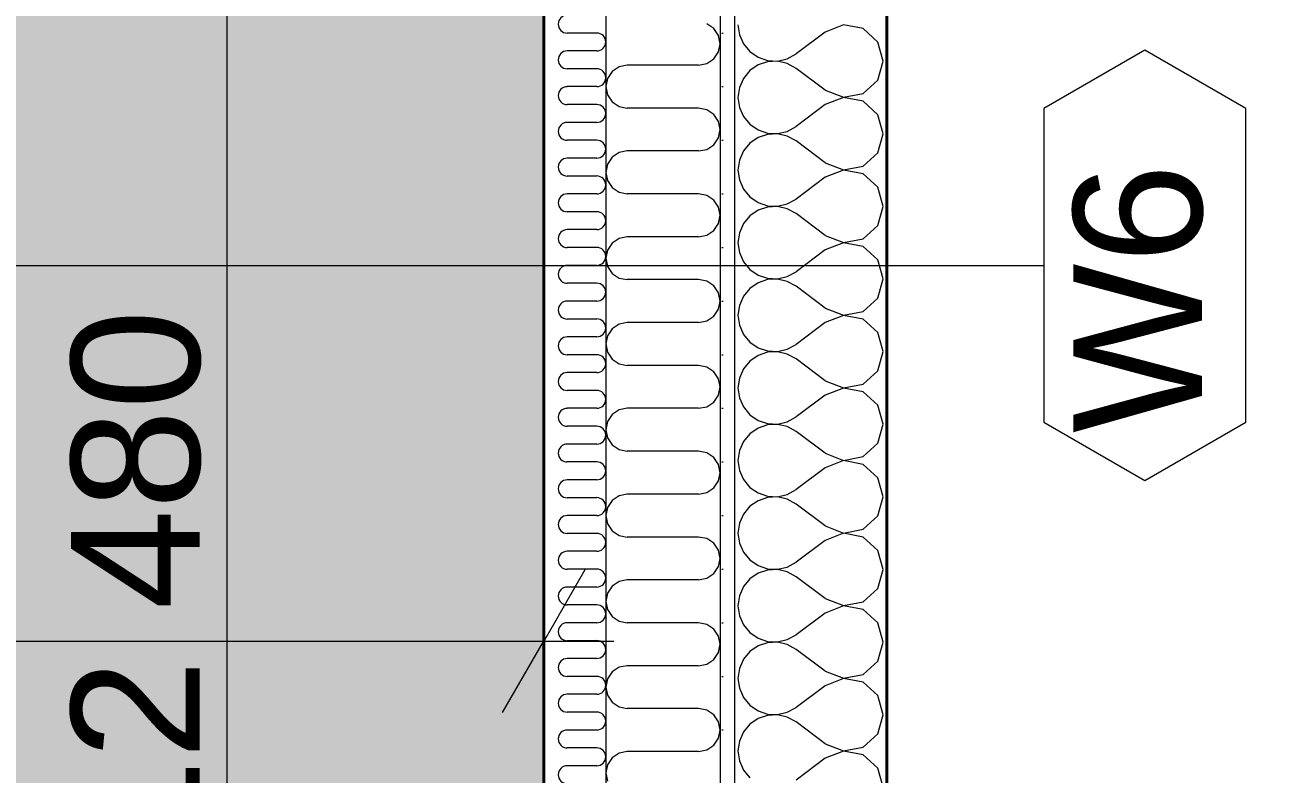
# Model space of a CAD drawing. Header units: millimetres. Extents: x -3100 to 17162, y -19566 to 10100.
# Drawn here: x 13555 to 14860, y 966 to 1752 of the extents above; entities that cross this region are included whole.
import ezdxf

# ---------------------------------------------------------------- set-up
doc = ezdxf.new("R2010")
doc.units = ezdxf.units.MM
doc.header["$MEASUREMENT"] = 0
doc.linetypes.add('Wipeout_Contour', pattern=[1000, 0, -1000])
for name, color, linetype in [('Externí - moduly', 7, 'Continuous'), ('Konstrukce - svislé nosné', 7, 'Continuous'), ('Konstrukce – Dělicí čáry vrstev', 7, 'Continuous'), ('Kóty - SP', 7, 'Continuous'), ('Výplně – Řezové', 7, 'Continuous'), ('Zóny', 7, 'Continuous'), ('Zóny - razítko SP', 7, 'Continuous')]:
    doc.layers.add(name, color=color, linetype=linetype)
doc.styles.add('GENEROVANÝ_STYL_1', font='Arial.ttf')
doc.dimstyles.new('GENEROVANÝ_STYL__1', dxfattribs={"dimtxt": 134.999996, "dimasz": 114, "dimexe": 0.18, "dimexo": 0.0625, "dimgap": 0, "dimtad": 1, "dimtih": 1, "dimtoh": 1, "dimdec": 0, "dimzin": 0, "dimdsep": 46, "dimtxsty": 'GENEROVANÝ_STYL_1', "dimblk": 'ARROWHEAD_2', "dimblk1": 'ARROWHEAD_2', "dimblk2": 'ARROWHEAD_2', "dimcen": 0.09, "dimse1": 1, "dimse2": 1, "dimclrd": 256, "dimclre": 256, "dimclrt": 256, "dimazin": 0, "dimtfac": 1, "dimtdec": 4, "dimtmove": 0, "dimatfit": 3, "dimfxl": 1, "dimtolj": 1, "dimtzin": 0, "dimarcsym": 0})
doc.dimstyles.new('GENEROVANÝ_STYL__2', dxfattribs={"dimtxt": 134.999996, "dimasz": 114, "dimexe": 0.18, "dimexo": 0.0625, "dimgap": 0, "dimtad": 1, "dimdec": 0, "dimzin": 0, "dimdsep": 46, "dimtxsty": 'GENEROVANÝ_STYL_1', "dimblk": 'ARROWHEAD_2', "dimblk1": 'ARROWHEAD_2', "dimblk2": 'ARROWHEAD_2', "dimcen": 0.09, "dimse1": 1, "dimse2": 1, "dimclrd": 256, "dimclre": 256, "dimclrt": 256, "dimazin": 0, "dimtfac": 1, "dimtdec": 4, "dimtmove": 0, "dimatfit": 3, "dimfxl": 1, "dimtolj": 1, "dimtzin": 0, "dimarcsym": 0})
doc.dimstyles.new('GENEROVANÝ_STYL__4', dxfattribs={"dimtxt": 134.999996, "dimasz": 114, "dimexe": 0.18, "dimexo": 0.0625, "dimgap": 0, "dimtad": 1, "dimtih": 1, "dimtoh": 1, "dimdec": 0, "dimzin": 0, "dimdsep": 46, "dimtxsty": 'GENEROVANÝ_STYL_1', "dimblk": 'ARROWHEAD_2', "dimblk1": 'ARROWHEAD_2', "dimblk2": 'ARROWHEAD_2', "dimcen": 0.09, "dimse1": 1, "dimse2": 1, "dimclrd": 256, "dimclre": 256, "dimclrt": 256, "dimazin": 0, "dimtfac": 1, "dimtdec": 4, "dimtmove": 2, "dimatfit": 3, "dimfxl": 1, "dimtolj": 1, "dimtzin": 0, "dimarcsym": 0})
pattern_1 = [(0, (0, 0), (0, 56.25), [0, -56.25])]

# ---------------------------------------------------------------- blocks, each defined once
blk = doc.blocks.new('Obývací pokoj + KK_1.04_5', base_point=(11400, 3454))
at = {"layer": 'Zóny', "linetype": 'Continuous', "lineweight": 0, "true_color": 0xffffff}
blk.add_hatch(color=7, dxfattribs=at).paths.add_polyline_path([(9000, 4200), (9000, 2900), (8385, 2900), (8385, 0), (9000, 0), (9000, -5080), (14100, -5080), (14100, 4200)])
blk = doc.blocks.new('*X83')
at = {"layer": 'Výplně – Řezové', "color": 53, "linetype": 'Continuous', "lineweight": 13, "true_color": 0xeccf4f}
for p, q in [((14155.6, 1743.7), (14124.4, 1743.7)), ((14155.6, 1725), (14124.4, 1725)), ((14155.6, 1706.2), (14124.4, 1706.2)), ((14155.6, 1687.5), (14124.4, 1687.5)), ((14155.6, 1668.7), (14124.4, 1668.7)), ((14155.6, 1650), (14124.4, 1650)), ((14155.6, 1631.2), (14124.4, 1631.2)), ((14155.6, 1612.5), (14124.4, 1612.5)), ((14155.6, 1593.7), (14124.4, 1593.7)), ((14155.6, 1575), (14124.4, 1575)), ((14155.6, 1556.2), (14124.4, 1556.2)), ((14155.6, 1537.5), (14124.4, 1537.5)), ((14155.6, 1518.7), (14124.4, 1518.7)), ((14155.6, 1500), (14124.4, 1500)), ((14155.6, 1481.2), (14124.4, 1481.2)), ((14155.6, 1462.5), (14124.4, 1462.5)), ((14155.6, 1443.7), (14124.4, 1443.7)), ((14155.6, 1425), (14124.4, 1425)), ((14155.6, 1406.2), (14124.4, 1406.2)), ((14155.6, 1387.5), (14124.4, 1387.5)), ((14155.6, 1368.7), (14124.4, 1368.7)), ((14155.6, 1350), (14124.4, 1350)), ((14155.6, 1331.2), (14124.4, 1331.2)), ((14155.6, 1312.5), (14124.4, 1312.5)), ((14155.6, 1293.7), (14124.4, 1293.7)), ((14155.6, 1275), (14124.4, 1275)), ((14155.6, 1256.2), (14124.4, 1256.2)), ((14155.6, 1237.5), (14124.4, 1237.5)), ((14155.6, 1218.7), (14124.4, 1218.7)), ((14155.6, 1200), (14124.4, 1200)), ((14155.6, 1181.2), (14124.4, 1181.2)), ((14155.6, 1162.5), (14124.4, 1162.5)), ((14155.6, 1143.7), (14124.4, 1143.7)), ((14155.6, 1125), (14124.4, 1125)), ((14155.6, 1106.2), (14124.4, 1106.2)), ((14155.6, 1087.5), (14124.4, 1087.5)), ((14155.6, 1068.7), (14124.4, 1068.7)), ((14155.6, 1050), (14124.4, 1050)), ((14155.6, 1031.2), (14124.4, 1031.2)), ((14155.6, 1012.5), (14124.4, 1012.5)), ((14155.6, 993.7), (14124.4, 993.7)), ((14155.6, 975), (14124.4, 975))]:
    blk.add_line(p, q, dxfattribs=at)
for centre, start, end in [((14124.4, 1753.1), 90, 270), ((14155.6, 1734.4), 270, 90), ((14124.4, 1715.6), 90, 270), ((14155.6, 1696.9), 270, 90), ((14124.4, 1678.1), 90, 270), ((14155.6, 1659.4), 270, 90), ((14124.4, 1640.6), 90, 270), ((14155.6, 1621.9), 270, 90), ((14124.4, 1603.1), 90, 270), ((14155.6, 1584.4), 270, 90), ((14124.4, 1565.6), 90, 270), ((14155.6, 1546.9), 270, 90), ((14124.4, 1528.1), 90, 270), ((14155.6, 1509.4), 270, 90), ((14124.4, 1490.6), 90, 270), ((14155.6, 1471.9), 270, 90), ((14124.4, 1453.1), 90, 270), ((14155.6, 1434.4), 270, 90), ((14124.4, 1415.6), 90, 270), ((14155.6, 1396.9), 270, 90), ((14124.4, 1378.1), 90, 270), ((14155.6, 1359.4), 270, 90), ((14124.4, 1340.6), 90, 270), ((14155.6, 1321.9), 270, 90), ((14124.4, 1303.1), 90, 270), ((14155.6, 1284.4), 270, 90), ((14124.4, 1265.6), 90, 270), ((14155.6, 1246.9), 270, 90), ((14124.4, 1228.1), 90, 270), ((14155.6, 1209.4), 270, 90), ((14124.4, 1190.6), 90, 270), ((14155.6, 1171.9), 270, 90), ((14124.4, 1153.1), 90, 270), ((14155.6, 1134.4), 270, 90), ((14124.4, 1115.6), 90, 270), ((14155.6, 1096.9), 270, 90), ((14124.4, 1078.1), 90, 270), ((14155.6, 1059.4), 270, 90), ((14124.4, 1040.6), 90, 270), ((14155.6, 1021.9), 270, 90), ((14124.4, 1003.1), 90, 270), ((14155.6, 984.4), 270, 90), ((14124.4, 965.6), 90, 270)]:
    blk.add_arc(centre, 9.38, start, end, dxfattribs=at)
blk = doc.blocks.new('*X87')
at = {"layer": 'Výplně – Řezové', "color": 53, "linetype": 'Continuous', "lineweight": 13, "true_color": 0xeccf4f}
for p, q in [((14278.4, 1748.4), (14271.1, 1753.3)), ((14283.3, 1741.1), (14278.4, 1748.4)), ((14285, 1732.5), (14283.3, 1741.1)), ((14278.4, 1716.6), (14283.3, 1723.9)), ((14283.3, 1723.9), (14285, 1732.5)), ((14262.5, 1710), (14271.1, 1711.7)), ((14271.1, 1711.7), (14278.4, 1716.6)), ((14171.6, 1703.4), (14166.7, 1696.1)), ((14178.9, 1708.3), (14171.6, 1703.4)), ((14187.5, 1710), (14178.9, 1708.3)), ((14262.5, 1710), (14187.5, 1710)), ((14166.7, 1696.1), (14165, 1687.5)), ((14165, 1687.5), (14166.7, 1678.9)), ((14166.7, 1678.9), (14171.6, 1671.6)), ((14171.6, 1671.6), (14178.9, 1666.7)), ((14178.9, 1666.7), (14187.5, 1665)), ((14262.5, 1665), (14187.5, 1665)), ((14271.1, 1663.3), (14262.5, 1665)), ((14278.4, 1658.4), (14271.1, 1663.3)), ((14283.3, 1651.1), (14278.4, 1658.4)), ((14285, 1642.5), (14283.3, 1651.1)), ((14278.4, 1626.6), (14283.3, 1633.9)), ((14283.3, 1633.9), (14285, 1642.5)), ((14187.5, 1620), (14178.9, 1618.3)), ((14262.5, 1620), (14187.5, 1620)), ((14262.5, 1620), (14271.1, 1621.7)), ((14271.1, 1621.7), (14278.4, 1626.6)), ((14166.7, 1606.1), (14165, 1597.5)), ((14171.6, 1613.4), (14166.7, 1606.1)), ((14178.9, 1618.3), (14171.6, 1613.4)), ((14165, 1597.5), (14166.7, 1588.9)), ((14166.7, 1588.9), (14171.6, 1581.6)), ((14171.6, 1581.6), (14178.9, 1576.7)), ((14178.9, 1576.7), (14187.5, 1575)), ((14262.5, 1575), (14187.5, 1575)), ((14271.1, 1573.3), (14262.5, 1575)), ((14278.4, 1568.4), (14271.1, 1573.3)), ((14283.3, 1561.1), (14278.4, 1568.4)), ((14285, 1552.5), (14283.3, 1561.1)), ((14278.4, 1536.6), (14283.3, 1543.9)), ((14283.3, 1543.9), (14285, 1552.5)), ((14178.9, 1528.3), (14171.6, 1523.4)), ((14187.5, 1530), (14178.9, 1528.3)), ((14262.5, 1530), (14187.5, 1530)), ((14262.5, 1530), (14271.1, 1531.7)), ((14271.1, 1531.7), (14278.4, 1536.6)), ((14166.7, 1516.1), (14165, 1507.5)), ((14171.6, 1523.4), (14166.7, 1516.1)), ((14165, 1507.5), (14166.7, 1498.9)), ((14166.7, 1498.9), (14171.6, 1491.6)), ((14171.6, 1491.6), (14178.9, 1486.7)), ((14178.9, 1486.7), (14187.5, 1485)), ((14262.5, 1485), (14187.5, 1485)), ((14271.1, 1483.3), (14262.5, 1485)), ((14278.4, 1478.4), (14271.1, 1483.3)), ((14283.3, 1471.1), (14278.4, 1478.4)), ((14285, 1462.5), (14283.3, 1471.1)), ((14283.3, 1453.9), (14285, 1462.5)), ((14278.4, 1446.6), (14283.3, 1453.9)), ((14178.9, 1438.3), (14171.6, 1433.4)), ((14187.5, 1440), (14178.9, 1438.3)), ((14262.5, 1440), (14187.5, 1440)), ((14262.5, 1440), (14271.1, 1441.7)), ((14271.1, 1441.7), (14278.4, 1446.6)), ((14166.7, 1426.1), (14165, 1417.5)), ((14171.6, 1433.4), (14166.7, 1426.1)), ((14165, 1417.5), (14166.7, 1408.9)), ((14166.7, 1408.9), (14171.6, 1401.6)), ((14171.6, 1401.6), (14178.9, 1396.7)), ((14178.9, 1396.7), (14187.5, 1395)), ((14262.5, 1395), (14187.5, 1395)), ((14271.1, 1393.3), (14262.5, 1395)), ((14278.4, 1388.4), (14271.1, 1393.3)), ((14283.3, 1381.1), (14278.4, 1388.4)), ((14285, 1372.5), (14283.3, 1381.1)), ((14283.3, 1363.9), (14285, 1372.5)), ((14278.4, 1356.6), (14283.3, 1363.9)), ((14178.9, 1348.3), (14171.6, 1343.4)), ((14187.5, 1350), (14178.9, 1348.3)), ((14262.5, 1350), (14187.5, 1350)), ((14262.5, 1350), (14271.1, 1351.7)), ((14271.1, 1351.7), (14278.4, 1356.6)), ((14166.7, 1336.1), (14165, 1327.5)), ((14171.6, 1343.4), (14166.7, 1336.1)), ((14165, 1327.5), (14166.7, 1318.9)), ((14166.7, 1318.9), (14171.6, 1311.6)), ((14171.6, 1311.6), (14178.9, 1306.7)), ((14178.9, 1306.7), (14187.5, 1305)), ((14262.5, 1305), (14187.5, 1305)), ((14271.1, 1303.3), (14262.5, 1305)), ((14278.4, 1298.4), (14271.1, 1303.3)), ((14283.3, 1291.1), (14278.4, 1298.4)), ((14285, 1282.5), (14283.3, 1291.1)), ((14283.3, 1273.9), (14285, 1282.5)), ((14271.1, 1261.7), (14278.4, 1266.6)), ((14278.4, 1266.6), (14283.3, 1273.9)), ((14171.6, 1253.4), (14166.7, 1246.1)), ((14178.9, 1258.3), (14171.6, 1253.4)), ((14187.5, 1260), (14178.9, 1258.3)), ((14262.5, 1260), (14187.5, 1260)), ((14262.5, 1260), (14271.1, 1261.7)), ((14166.7, 1246.1), (14165, 1237.5)), ((14165, 1237.5), (14166.7, 1228.9)), ((14166.7, 1228.9), (14171.6, 1221.6)), ((14171.6, 1221.6), (14178.9, 1216.7)), ((14178.9, 1216.7), (14187.5, 1215)), ((14262.5, 1215), (14187.5, 1215)), ((14271.1, 1213.3), (14262.5, 1215)), ((14278.4, 1208.4), (14271.1, 1213.3)), ((14283.3, 1201.1), (14278.4, 1208.4)), ((14285, 1192.5), (14283.3, 1201.1)), ((14283.3, 1183.9), (14285, 1192.5)), ((14271.1, 1171.7), (14278.4, 1176.6)), ((14278.4, 1176.6), (14283.3, 1183.9)), ((14171.6, 1163.4), (14166.7, 1156.1)), ((14178.9, 1168.3), (14171.6, 1163.4)), ((14187.5, 1170), (14178.9, 1168.3)), ((14262.5, 1170), (14187.5, 1170)), ((14262.5, 1170), (14271.1, 1171.7)), ((14166.7, 1156.1), (14165, 1147.5)), ((14165, 1147.5), (14166.7, 1138.9)), ((14166.7, 1138.9), (14171.6, 1131.6)), ((14171.6, 1131.6), (14178.9, 1126.7)), ((14178.9, 1126.7), (14187.5, 1125)), ((14262.5, 1125), (14187.5, 1125)), ((14271.1, 1123.3), (14262.5, 1125)), ((14278.4, 1118.4), (14271.1, 1123.3)), ((14283.3, 1111.1), (14278.4, 1118.4)), ((14285, 1102.5), (14283.3, 1111.1)), ((14283.3, 1093.9), (14285, 1102.5)), ((14271.1, 1081.7), (14278.4, 1086.6)), ((14278.4, 1086.6), (14283.3, 1093.9)), ((14171.6, 1073.4), (14166.7, 1066.1)), ((14178.9, 1078.3), (14171.6, 1073.4)), ((14187.5, 1080), (14178.9, 1078.3)), ((14262.5, 1080), (14187.5, 1080)), ((14262.5, 1080), (14271.1, 1081.7)), ((14166.7, 1066.1), (14165, 1057.5)), ((14165, 1057.5), (14166.7, 1048.9)), ((14166.7, 1048.9), (14171.6, 1041.6)), ((14171.6, 1041.6), (14178.9, 1036.7)), ((14178.9, 1036.7), (14187.5, 1035)), ((14262.5, 1035), (14187.5, 1035)), ((14271.1, 1033.3), (14262.5, 1035)), ((14278.4, 1028.4), (14271.1, 1033.3)), ((14283.3, 1021.1), (14278.4, 1028.4)), ((14285, 1012.5), (14283.3, 1021.1)), ((14283.3, 1003.9), (14285, 1012.5)), ((14271.1, 991.7), (14278.4, 996.6)), ((14278.4, 996.6), (14283.3, 1003.9)), ((14171.6, 983.4), (14166.7, 976.1)), ((14178.9, 988.3), (14171.6, 983.4)), ((14187.5, 990), (14178.9, 988.3)), ((14262.5, 990), (14187.5, 990)), ((14262.5, 990), (14271.1, 991.7)), ((14166.7, 976.1), (14165, 967.5)), ((14165, 967.5), (14166.7, 958.9))]:
    blk.add_line(p, q, dxfattribs=at)
blk = doc.blocks.new('*X90')
at = {"layer": 'Výplně – Řezové', "color": 53, "linetype": 'Continuous', "lineweight": 13, "true_color": 0xeccf4f}
for p, q in [((14303.8, 1752.4), (14305.3, 1742)), ((14414.7, 1752.2), (14395.2, 1744.8)), ((14435.1, 1748.4), (14414.7, 1752.2)), ((14305.3, 1742), (14309.5, 1732.4)), ((14395.2, 1744.8), (14364.8, 1721.9)), ((14450.5, 1734.3), (14435.1, 1748.4)), ((14309.5, 1732.4), (14316.2, 1724.3)), ((14316.2, 1724.3), (14324.9, 1718.3)), ((14456.2, 1714.3), (14450.5, 1734.3)), ((14324.9, 1710.3), (14316.2, 1704.3)), ((14324.9, 1718.3), (14334.8, 1714.9)), ((14334.8, 1713.6), (14324.9, 1710.3)), ((14334.8, 1714.9), (14345.3, 1714.4)), ((14345.3, 1714.1), (14334.8, 1713.6)), ((14345.3, 1714.4), (14355.6, 1716.8)), ((14355.6, 1711.8), (14345.3, 1714.1)), ((14355.6, 1716.8), (14364.8, 1721.9)), ((14364.8, 1706.7), (14355.6, 1711.8)), ((14450.5, 1694.3), (14456.2, 1714.3)), ((14316.2, 1704.3), (14309.5, 1696.2)), ((14395.2, 1683.8), (14364.8, 1706.7)), ((14305.3, 1686.6), (14303.8, 1676.2)), ((14309.5, 1696.2), (14305.3, 1686.6)), ((14435.1, 1680.2), (14450.5, 1694.3)), ((14303.8, 1676.2), (14305.3, 1665.8)), ((14395.2, 1683.8), (14414.7, 1676.3)), ((14414.7, 1676), (14395.2, 1668.6)), ((14414.7, 1676.3), (14435.1, 1680.2)), ((14435.1, 1672.2), (14414.7, 1676)), ((14450.5, 1658.1), (14435.1, 1672.2)), ((14305.3, 1665.8), (14309.5, 1656.2)), ((14395.2, 1668.6), (14364.8, 1645.7)), ((14456.2, 1638.1), (14450.5, 1658.1)), ((14309.5, 1656.2), (14316.2, 1648.1)), ((14316.2, 1648.1), (14324.9, 1642.1)), ((14355.6, 1640.6), (14364.8, 1645.7)), ((14324.9, 1634.1), (14316.2, 1628.1)), ((14324.9, 1642.1), (14334.8, 1638.8)), ((14334.8, 1637.4), (14324.9, 1634.1)), ((14334.8, 1638.8), (14345.3, 1638.2)), ((14345.3, 1637.9), (14334.8, 1637.4)), ((14345.3, 1638.2), (14355.6, 1640.6)), ((14355.6, 1635.6), (14345.3, 1637.9)), ((14364.8, 1630.5), (14355.6, 1635.6)), ((14450.5, 1618.1), (14456.2, 1638.1)), ((14309.5, 1620), (14305.3, 1610.4)), ((14316.2, 1628.1), (14309.5, 1620)), ((14395.2, 1607.6), (14364.8, 1630.5)), ((14305.3, 1610.4), (14303.8, 1600)), ((14395.2, 1607.6), (14414.7, 1600.2)), ((14435.1, 1604), (14450.5, 1618.1)), ((14303.8, 1600), (14305.3, 1589.6)), ((14414.7, 1599.8), (14395.2, 1592.4)), ((14414.7, 1600.2), (14435.1, 1604)), ((14435.1, 1596), (14414.7, 1599.8)), ((14450.5, 1581.9), (14435.1, 1596)), ((14305.3, 1589.6), (14309.5, 1580)), ((14309.5, 1580), (14316.2, 1571.9)), ((14395.2, 1592.4), (14364.8, 1569.5)), ((14456.2, 1561.9), (14450.5, 1581.9)), ((14316.2, 1571.9), (14324.9, 1565.9)), ((14355.6, 1564.4), (14364.8, 1569.5)), ((14324.9, 1557.9), (14316.2, 1551.9)), ((14324.9, 1565.9), (14334.8, 1562.6)), ((14334.8, 1561.2), (14324.9, 1557.9)), ((14334.8, 1562.6), (14345.3, 1562.1)), ((14345.3, 1561.8), (14334.8, 1561.2)), ((14345.3, 1562.1), (14355.6, 1564.4)), ((14355.6, 1559.4), (14345.3, 1561.8)), ((14364.8, 1554.3), (14355.6, 1559.4)), ((14395.2, 1531.4), (14364.8, 1554.3)), ((14450.5, 1541.9), (14456.2, 1561.9)), ((14309.5, 1543.8), (14305.3, 1534.2)), ((14316.2, 1551.9), (14309.5, 1543.8)), ((14435.1, 1527.8), (14450.5, 1541.9)), ((14305.3, 1534.2), (14303.8, 1523.8)), ((14395.2, 1531.4), (14414.7, 1524)), ((14414.7, 1524), (14435.1, 1527.8)), ((14303.8, 1523.8), (14305.3, 1513.4)), ((14395.2, 1516.2), (14364.8, 1493.3)), ((14414.7, 1523.7), (14395.2, 1516.2)), ((14435.1, 1519.8), (14414.7, 1523.7)), ((14450.5, 1505.7), (14435.1, 1519.8)), ((14305.3, 1513.4), (14309.5, 1503.8)), ((14309.5, 1503.8), (14316.2, 1495.7)), ((14456.2, 1485.7), (14450.5, 1505.7)), ((14316.2, 1495.7), (14324.9, 1489.7)), ((14324.9, 1489.7), (14334.8, 1486.4)), ((14345.3, 1485.9), (14355.6, 1488.2)), ((14355.6, 1488.2), (14364.8, 1493.3)), ((14316.2, 1475.7), (14309.5, 1467.6)), ((14324.9, 1481.7), (14316.2, 1475.7)), ((14334.8, 1485.1), (14324.9, 1481.7)), ((14334.8, 1486.4), (14345.3, 1485.9)), ((14345.3, 1485.6), (14334.8, 1485.1)), ((14355.6, 1483.2), (14345.3, 1485.6)), ((14364.8, 1478.1), (14355.6, 1483.2)), ((14395.2, 1455.2), (14364.8, 1478.1)), ((14450.5, 1465.7), (14456.2, 1485.7)), ((14309.5, 1467.6), (14305.3, 1458)), ((14435.1, 1451.6), (14450.5, 1465.7)), ((14305.3, 1458), (14303.8, 1447.6)), ((14395.2, 1455.2), (14414.7, 1447.8)), ((14414.7, 1447.8), (14435.1, 1451.6)), ((14303.8, 1447.6), (14305.3, 1437.2)), ((14305.3, 1437.2), (14309.5, 1427.6)), ((14395.2, 1440), (14364.8, 1417.1)), ((14414.7, 1447.5), (14395.2, 1440)), ((14435.1, 1443.6), (14414.7, 1447.5)), ((14450.5, 1429.6), (14435.1, 1443.6)), ((14309.5, 1427.6), (14316.2, 1419.5)), ((14456.2, 1409.5), (14450.5, 1429.6)), ((14316.2, 1419.5), (14324.9, 1413.5)), ((14324.9, 1413.5), (14334.8, 1410.2)), ((14334.8, 1410.2), (14345.3, 1409.7)), ((14345.3, 1409.7), (14355.6, 1412.1)), ((14355.6, 1412.1), (14364.8, 1417.1)), ((14316.2, 1399.5), (14309.5, 1391.5)), ((14324.9, 1405.5), (14316.2, 1399.5)), ((14334.8, 1408.9), (14324.9, 1405.5)), ((14345.3, 1409.4), (14334.8, 1408.9)), ((14355.6, 1407), (14345.3, 1409.4)), ((14364.8, 1401.9), (14355.6, 1407)), ((14395.2, 1379), (14364.8, 1401.9)), ((14450.5, 1389.5), (14456.2, 1409.5)), ((14309.5, 1391.5), (14305.3, 1381.8)), ((14435.1, 1375.5), (14450.5, 1389.5)), ((14305.3, 1381.8), (14303.8, 1371.4)), ((14303.8, 1371.4), (14305.3, 1361)), ((14395.2, 1379), (14414.7, 1371.6)), ((14414.7, 1371.3), (14395.2, 1363.8)), ((14414.7, 1371.6), (14435.1, 1375.5)), ((14435.1, 1367.4), (14414.7, 1371.3)), ((14305.3, 1361), (14309.5, 1351.4)), ((14395.2, 1363.8), (14364.8, 1341)), ((14450.5, 1353.4), (14435.1, 1367.4)), ((14309.5, 1351.4), (14316.2, 1343.3)), ((14456.2, 1333.3), (14450.5, 1353.4)), ((14316.2, 1343.3), (14324.9, 1337.4)), ((14324.9, 1337.4), (14334.8, 1334)), ((14334.8, 1332.7), (14324.9, 1329.3)), ((14334.8, 1334), (14345.3, 1333.5)), ((14345.3, 1333.2), (14334.8, 1332.7)), ((14345.3, 1333.5), (14355.6, 1335.9)), ((14355.6, 1330.8), (14345.3, 1333.2)), ((14355.6, 1335.9), (14364.8, 1341)), ((14450.5, 1313.3), (14456.2, 1333.3)), ((14316.2, 1323.4), (14309.5, 1315.3)), ((14324.9, 1329.3), (14316.2, 1323.4)), ((14364.8, 1325.7), (14355.6, 1330.8)), ((14395.2, 1302.9), (14364.8, 1325.7)), ((14305.3, 1305.6), (14303.8, 1295.2)), ((14309.5, 1315.3), (14305.3, 1305.6)), ((14435.1, 1299.3), (14450.5, 1313.3)), ((14303.8, 1295.2), (14305.3, 1284.8)), ((14395.2, 1302.9), (14414.7, 1295.4)), ((14414.7, 1295.1), (14395.2, 1287.6)), ((14414.7, 1295.4), (14435.1, 1299.3)), ((14435.1, 1291.2), (14414.7, 1295.1)), ((14305.3, 1284.8), (14309.5, 1275.2)), ((14395.2, 1287.6), (14364.8, 1264.8)), ((14450.5, 1277.2), (14435.1, 1291.2)), ((14309.5, 1275.2), (14316.2, 1267.1)), ((14316.2, 1267.1), (14324.9, 1261.2)), ((14456.2, 1257.1), (14450.5, 1277.2)), ((14324.9, 1261.2), (14334.8, 1257.8)), ((14334.8, 1256.5), (14324.9, 1253.1)), ((14334.8, 1257.8), (14345.3, 1257.3)), ((14345.3, 1257), (14334.8, 1256.5)), ((14345.3, 1257.3), (14355.6, 1259.7)), ((14355.6, 1254.6), (14345.3, 1257)), ((14355.6, 1259.7), (14364.8, 1264.8)), ((14364.8, 1249.5), (14355.6, 1254.6)), ((14450.5, 1237.1), (14456.2, 1257.1)), ((14316.2, 1247.2), (14309.5, 1239.1)), ((14324.9, 1253.1), (14316.2, 1247.2)), ((14395.2, 1226.7), (14364.8, 1249.5)), ((14305.3, 1229.5), (14303.8, 1219)), ((14309.5, 1239.1), (14305.3, 1229.5)), ((14435.1, 1223.1), (14450.5, 1237.1)), ((14303.8, 1219), (14305.3, 1208.6)), ((14395.2, 1226.7), (14414.7, 1219.2)), ((14414.7, 1218.9), (14395.2, 1211.4)), ((14414.7, 1219.2), (14435.1, 1223.1)), ((14435.1, 1215), (14414.7, 1218.9)), ((14450.5, 1201), (14435.1, 1215)), ((14305.3, 1208.6), (14309.5, 1199)), ((14395.2, 1211.4), (14364.8, 1188.6)), ((14456.2, 1181), (14450.5, 1201)), ((14309.5, 1199), (14316.2, 1190.9)), ((14316.2, 1190.9), (14324.9, 1185)), ((14355.6, 1183.5), (14364.8, 1188.6)), ((14324.9, 1176.9), (14316.2, 1171)), ((14324.9, 1185), (14334.8, 1181.6)), ((14334.8, 1180.3), (14324.9, 1176.9)), ((14334.8, 1181.6), (14345.3, 1181.1)), ((14345.3, 1180.8), (14334.8, 1180.3)), ((14345.3, 1181.1), (14355.6, 1183.5)), ((14355.6, 1178.4), (14345.3, 1180.8)), ((14364.8, 1173.3), (14355.6, 1178.4)), ((14450.5, 1160.9), (14456.2, 1181)), ((14309.5, 1162.9), (14305.3, 1153.3)), ((14316.2, 1171), (14309.5, 1162.9)), ((14395.2, 1150.5), (14364.8, 1173.3)), ((14305.3, 1153.3), (14303.8, 1142.9)), ((14395.2, 1150.5), (14414.7, 1143)), ((14435.1, 1146.9), (14450.5, 1160.9)), ((14303.8, 1142.9), (14305.3, 1132.4)), ((14414.7, 1142.7), (14395.2, 1135.2)), ((14414.7, 1143), (14435.1, 1146.9)), ((14435.1, 1138.8), (14414.7, 1142.7)), ((14450.5, 1124.8), (14435.1, 1138.8)), ((14305.3, 1132.4), (14309.5, 1122.8)), ((14309.5, 1122.8), (14316.2, 1114.7)), ((14395.2, 1135.2), (14364.8, 1112.4)), ((14456.2, 1104.8), (14450.5, 1124.8)), ((14316.2, 1114.7), (14324.9, 1108.8)), ((14355.6, 1107.3), (14364.8, 1112.4)), ((14324.9, 1100.7), (14316.2, 1094.8)), ((14324.9, 1108.8), (14334.8, 1105.4)), ((14334.8, 1104.1), (14324.9, 1100.7)), ((14334.8, 1105.4), (14345.3, 1104.9)), ((14345.3, 1104.6), (14334.8, 1104.1)), ((14345.3, 1104.9), (14355.6, 1107.3)), ((14355.6, 1102.2), (14345.3, 1104.6)), ((14364.8, 1097.1), (14355.6, 1102.2)), ((14395.2, 1074.3), (14364.8, 1097.1)), ((14450.5, 1084.7), (14456.2, 1104.8)), ((14309.5, 1086.7), (14305.3, 1077.1)), ((14316.2, 1094.8), (14309.5, 1086.7)), ((14435.1, 1070.7), (14450.5, 1084.7)), ((14305.3, 1077.1), (14303.8, 1066.7)), ((14395.2, 1074.3), (14414.7, 1066.8)), ((14414.7, 1066.8), (14435.1, 1070.7)), ((14303.8, 1066.7), (14305.3, 1056.3)), ((14395.2, 1059), (14364.8, 1036.2)), ((14414.7, 1066.5), (14395.2, 1059)), ((14435.1, 1062.6), (14414.7, 1066.5)), ((14450.5, 1048.6), (14435.1, 1062.6)), ((14305.3, 1056.3), (14309.5, 1046.6)), ((14309.5, 1046.6), (14316.2, 1038.5)), ((14456.2, 1028.6), (14450.5, 1048.6)), ((14316.2, 1038.5), (14324.9, 1032.6)), ((14324.9, 1032.6), (14334.8, 1029.2)), ((14355.6, 1031.1), (14364.8, 1036.2)), ((14316.2, 1018.6), (14309.5, 1010.5)), ((14324.9, 1024.5), (14316.2, 1018.6)), ((14334.8, 1027.9), (14324.9, 1024.5)), ((14334.8, 1029.2), (14345.3, 1028.7)), ((14345.3, 1028.4), (14334.8, 1027.9)), ((14345.3, 1028.7), (14355.6, 1031.1)), ((14355.6, 1026), (14345.3, 1028.4)), ((14364.8, 1021), (14355.6, 1026)), ((14395.2, 998.1), (14364.8, 1021)), ((14450.5, 1008.5), (14456.2, 1028.6)), ((14309.5, 1010.5), (14305.3, 1000.9)), ((14435.1, 994.5), (14450.5, 1008.5)), ((14305.3, 1000.9), (14303.8, 990.5)), ((14395.2, 998.1), (14414.7, 990.6)), ((14414.7, 990.6), (14435.1, 994.5)), ((14303.8, 990.5), (14305.3, 980.1)), ((14305.3, 980.1), (14309.5, 970.4)), ((14395.2, 982.9), (14364.8, 960)), ((14414.7, 990.3), (14395.2, 982.9)), ((14435.1, 986.5), (14414.7, 990.3)), ((14450.5, 972.4), (14435.1, 986.5)), ((14309.5, 970.4), (14316.2, 962.4)), ((14456.2, 952.4), (14450.5, 972.4))]:
    blk.add_line(p, q, dxfattribs=at)
blk = doc.blocks.new('Zeď_4', base_point=(14100, 7400))
at = {"color": 254, "linetype": 'Wipeout_Contour', "lineweight": 0, "ltscale": 56860.879759}
blk.add_wipeout([(14100, 2400), (14100, 600.1), (14115, 600.1), (14115, 2400)], dxfattribs=at).dxf.layer = 'Výplně – Řezové'
at = {"layer": 'Výplně – Řezové', "linetype": 'Continuous', "lineweight": 13, "true_color": 0xa8a8a8}
h = blk.add_hatch(dxfattribs=at)
h.set_pattern_fill('Sádra', color=253, style=0, pattern_type=2)
h.set_pattern_definition(pattern_1)
h.paths.add_polyline_path([(14100, 2400), (14100, 600.1), (14115, 600.1), (14115, 2400)])
at = {"layer": 'Konstrukce - svislé nosné', "color": 7, "linetype": 'Continuous', "lineweight": 40, "flags": 128}
blk.add_lwpolyline([(14100, 2400), (14100, 600.1)], dxfattribs=at)
at = {"color": 254, "linetype": 'Wipeout_Contour', "lineweight": 0, "ltscale": 56989.903496}
blk.add_wipeout([(14165, 2400), (14115, 2400), (14115, 600.1), (14165, 600.1)], dxfattribs=at).dxf.layer = 'Výplně – Řezové'
at = {"layer": 'Konstrukce - svislé nosné', "color": 7, "lineweight": 40}
blk.add_blockref('*X83', (0, 0), dxfattribs=at)
at = {"color": 254, "linetype": 'Wipeout_Contour', "lineweight": 0, "ltscale": 57327.373963}
blk.add_wipeout([(14285, 2400), (14165, 2400), (14165, 600.1), (14285, 600.1)], dxfattribs=at).dxf.layer = 'Výplně – Řezové'
at = {"layer": 'Konstrukce – Dělicí čáry vrstev', "color": 7, "linetype": 'Continuous', "lineweight": 13}
blk.add_line((14165, 2400), (14165, 600.1), dxfattribs=at)
at = {"layer": 'Konstrukce - svislé nosné', "color": 7, "lineweight": 40}
blk.add_blockref('*X87', (0, 0), dxfattribs=at)
at = {"color": 254, "linetype": 'Wipeout_Contour', "lineweight": 0, "ltscale": 57595.375378}
blk.add_wipeout([(14300, 2400), (14285, 2400), (14285, 600.1), (14300, 600.1)], dxfattribs=at).dxf.layer = 'Výplně – Řezové'
at = {"layer": 'Výplně – Řezové', "linetype": 'Continuous', "lineweight": 13, "true_color": 0xa8a8a8}
h = blk.add_hatch(dxfattribs=at)
h.set_pattern_fill('Sádra', color=253, style=0, pattern_type=2)
h.set_pattern_definition(pattern_1)
h.paths.add_polyline_path([(14300, 2400), (14285, 2400), (14285, 600.1), (14300, 600.1)])
at = {"layer": 'Konstrukce – Dělicí čáry vrstev', "color": 7, "linetype": 'Continuous', "lineweight": 13}
blk.add_line((14285, 2400), (14285, 600.1), dxfattribs=at)
at = {"color": 254, "linetype": 'Wipeout_Contour', "lineweight": 0, "ltscale": 57942.832468}
blk.add_wipeout([(14300, 600.1), (14460, 600.1), (14460, 2400), (14300, 2400)], dxfattribs=at).dxf.layer = 'Výplně – Řezové'
at = {"layer": 'Konstrukce - svislé nosné', "color": 7, "linetype": 'Continuous', "lineweight": 40, "flags": 128}
blk.add_lwpolyline([(14460, 600.1), (14460, 2400)], dxfattribs=at)
at = {"layer": 'Konstrukce – Dělicí čáry vrstev', "color": 7, "linetype": 'Continuous', "lineweight": 13}
blk.add_line((14300, 2400), (14300, 600.1), dxfattribs=at)
at = {"layer": 'Konstrukce - svislé nosné', "color": 7, "lineweight": 40}
blk.add_blockref('*X90', (0, 0), dxfattribs=at)
blk = doc.blocks.new('*D369')
at = {"layer": 'Kóty - SP', "color": 146, "linetype": 'Continuous', "lineweight": 13, "true_color": 0x1a4f6e}
for p, q in [((15270.5, 2400), (15270.5, 3600)), ((15195.5, 2443.3), (15345.5, 2356.7)), ((15383, 2400), (15158, 2400)), ((15270.5, 600.1), (15270.5, 2400)), ((15195.5, 643.4), (15345.5, 556.8)), ((15383, 600.1), (15158, 600.1)), ((15270.5, -299.9), (15270.5, 600.1))]:
    blk.add_line(p, q, dxfattribs=at)
at = {"layer": 'Kóty - SP', "color": 146, "lineweight": 13, "true_color": 0x1a4f6e, "insert": (15243.5, 1268.4), "char_height": 135, "attachment_point": 7, "rotation": 90, "style": 'GENEROVANÝ_STYL_1'}
blk.add_mtext('\\A1;{\\pql;\\fArial|b0|i0|c0|p0;\\W1.000000;1\xa0800}', dxfattribs=at)
blk = doc.blocks.new('ARROWHEAD_2')
at = {"color": 0, "linetype": 'Continuous', "lineweight": 0}
for p, q in [((-0.378, -0.655), (0.378, 0.655)), ((0, 0), (-1, 0))]:
    blk.add_line(p, q, dxfattribs=at)
blk = doc.blocks.new('*D372')
at = {"layer": 'Kóty - SP', "color": 146, "linetype": 'Continuous', "lineweight": 13, "true_color": 0x1a4f6e}
for p, q in [((15770.5, 7760), (15770.5, 7833.3)), ((15845.5, 7716.7), (15695.5, 7803.3)), ((15883, 7760), (15658, 7760)), ((15770.5, -9460), (15770.5, 7760)), ((15695.5, -9416.7), (15845.5, -9503.3)), ((15883, -9460), (15658, -9460)), ((15770.5, -9533.3), (15770.5, -9460))]:
    blk.add_line(p, q, dxfattribs=at)
at = {"layer": 'Kóty - SP', "color": 146, "lineweight": 13, "true_color": 0x1a4f6e, "insert": (15743.5, -1133.1), "char_height": 135, "attachment_point": 7, "rotation": 90, "style": 'GENEROVANÝ_STYL_1'}
blk.add_mtext('\\A1;{\\pql;\\fArial|b0|i0|c0|p0;\\W1.000000;17\xa0220}', dxfattribs=at)
blk = doc.blocks.new('*D390')
at = {"layer": 'Kóty - SP', "color": 146, "linetype": 'Continuous', "lineweight": 13, "true_color": 0x1a4f6e}
for p, q in [((13767.5, 7400), (13767.5, 7473.3)), ((13842.5, 7356.7), (13692.5, 7443.3)), ((13880, 7400), (13655, 7400)), ((13767.5, -5080), (13767.5, 7400)), ((13692.5, -5036.7), (13842.5, -5123.3)), ((13880, -5080), (13655, -5080)), ((13767.5, -5153.3), (13767.5, -5080))]:
    blk.add_line(p, q, dxfattribs=at)
at = {"layer": 'Kóty - SP', "color": 146, "lineweight": 13, "true_color": 0x1a4f6e, "insert": (13740.5, 876.9), "char_height": 135, "attachment_point": 7, "rotation": 90, "style": 'GENEROVANÝ_STYL_1'}
blk.add_mtext('\\A1;{\\pql;\\fArial|b0|i0|c0|p0;\\W1.000000;12\xa0480}', dxfattribs=at)
blk = doc.blocks.new('*D417')
at = {"layer": 'Kóty - SP', "color": 146, "linetype": 'Continuous', "lineweight": 13, "true_color": 0x1a4f6e}
for p, q in [((8400, 993.3), (8400, 1218.3)), ((14100, 993.3), (14100, 1218.3)), ((8443.3, 1180.8), (8356.7, 1030.8)), ((14056.7, 1030.8), (14143.3, 1180.8)), ((8400, 1105.8), (14100, 1105.8)), ((14100, 1105.8), (14173.3, 1105.8))]:
    blk.add_line(p, q, dxfattribs=at)
at = {"layer": 'Kóty - SP', "color": 146, "lineweight": 13, "true_color": 0x1a4f6e, "insert": (11018.3, 1132.8), "char_height": 135, "attachment_point": 7, "style": 'GENEROVANÝ_STYL_1'}
blk.add_mtext('\\A1;{\\pql;\\fArial|b0|i0|c0|p0;\\W1.000000;5\xa0700}', dxfattribs=at)
blk = doc.blocks.new('*D436')
at = {"layer": 'Kóty - SP', "color": 146, "linetype": 'Continuous', "lineweight": 13, "true_color": 0x1a4f6e}
for p, q in [((12800, 6318.1), (12800, 6543.1)), ((14100, 6318.1), (14100, 6543.1)), ((12843.3, 6505.6), (12756.7, 6355.6)), ((14143.3, 6505.6), (14056.7, 6355.6)), ((12800, 6430.6), (14100, 6430.6))]:
    blk.add_line(p, q, dxfattribs=at)
at = {"layer": 'Kóty - SP', "color": 146, "lineweight": 13, "true_color": 0x1a4f6e, "insert": (13218.3, 6457.6), "char_height": 135, "attachment_point": 7, "style": 'GENEROVANÝ_STYL_1'}
blk.add_mtext('\\A1;{\\pql;\\fArial|b0|i0|c0|p0;\\W1.000000;1\xa0300}', dxfattribs=at)
blk = doc.blocks.new('*D437')
at = {"layer": 'Kóty - SP', "color": 146, "linetype": 'Continuous', "lineweight": 13, "true_color": 0x1a4f6e}
for p, q in [((14100, 6318.1), (14100, 6543.1)), ((14460, 6318.1), (14460, 6543.1)), ((14143.3, 6505.6), (14056.7, 6355.6)), ((14416.7, 6355.6), (14503.3, 6505.6)), ((14100, 6430.6), (14460, 6430.6)), ((14460, 6430.6), (14533.3, 6430.6))]:
    blk.add_line(p, q, dxfattribs=at)
at = {"layer": 'Kóty - SP', "color": 146, "lineweight": 13, "true_color": 0x1a4f6e, "insert": (14504.9, 6457.6), "char_height": 135, "attachment_point": 7, "style": 'GENEROVANÝ_STYL_1'}
blk.add_mtext('\\A1;{\\pql;\\fArial|b0|i0|c0|p0;\\W1.000000;360}', dxfattribs=at)
blk = doc.blocks.new('*D461')
at = {"layer": 'Kóty - SP', "color": 146, "linetype": 'Continuous', "lineweight": 13, "true_color": 0x1a4f6e}
for p, q in [((9000, 656.8), (9000, 881.8)), ((14100, 656.8), (14100, 881.8)), ((9043.3, 844.3), (8956.7, 694.3)), ((14056.7, 694.3), (14143.3, 844.3)), ((9000, 769.3), (14100, 769.3)), ((14100, 769.3), (14173.3, 769.3))]:
    blk.add_line(p, q, dxfattribs=at)
at = {"layer": 'Kóty - SP', "color": 146, "lineweight": 13, "true_color": 0x1a4f6e, "insert": (11318.3, 796.3), "char_height": 135, "attachment_point": 7, "style": 'GENEROVANÝ_STYL_1'}
blk.add_mtext('\\A1;{\\pql;\\fArial|b0|i0|c0|p0;\\W1.000000;5\xa0100}', dxfattribs=at)
blk = doc.blocks.new('Popiska_14', base_point=(14100, 1500))
at = {"layer": 'Zóny - razítko SP', "color": 146, "linetype": 'Continuous', "lineweight": 13, "true_color": 0x1a4f6e}
blk.add_line((14100, 1500), (14625, 1500), dxfattribs=at)
at = {"layer": 'Zóny - razítko SP', "color": 146, "linetype": 'Continuous', "lineweight": 13, "true_color": 0x1a4f6e, "flags": 128}
blk.add_lwpolyline([(14731.1, 1725.9), (14625, 1664.6), (14625, 1335.5), (14731.1, 1274.2), (14837.1, 1335.5), (14837.1, 1664.6)], close=True, dxfattribs=at)
at = {"layer": 'Zóny - razítko SP', "color": 146, "lineweight": 13, "true_color": 0x1a4f6e, "insert": (14655.9, 1500), "char_height": 135, "attachment_point": 2, "rotation": 90, "style": 'GENEROVANÝ_STYL_1'}
blk.add_mtext('\\A1;{\\pqc;\\pt0,4000;\\fArial|b0|i0|c0|p0;\\W1.000000;W6\\fArial|b0|i0|c0|p0;\\W1.000000;\\A1{\\H.66x;\\S^  ;}\\fArial|b0|i0|c0|p0;\\W1.000000;\\fArial|b0|i0|c0|p0;\\W1.000000;\\A1{\\H.66x;\\S^  ;}\\fArial|b0|i0|c0|p0;\\W1.000000; \\fArial|b0|i0|c0|p0;\\W1.000000;\\fArial|b0|i0|c0|p0;\\W1.000000;\\fArial|b0|i0|c0|p0;\\W1.000000;\\fArial|b0|i0|c0|p0;\\W1.000000;\\fArial|b0|i0|c0|p0;\\W1.000000;\\fArial|b0|i0|c0|p0;\\W1.000000;\\fArial|b0|i0|c0|p0;\\W1.000000;\\fArial|b0|i0|c0|p0;\\W1.000000;\\fArial|b0|i0|c0|p0;\\W1.000000;\\fArial|b0|i0|c0|p0;\\W1.000000;\\fArial|b0|i0|c0|p0;\\W1.000000;\\fArial|b0|i0|c0|p0;\\W1.000000;\\fArial|b0|i0|c0|p0;\\W1.000000;\\fArial|b0|i0|c0|p0;\\W1.000000;\\fArial|b0|i0|c0|p0;\\W1.000000;\\fArial|b0|i0|c0|p0;\\W1.000000;\\fArial|b0|i0|c0|p0;\\W1.000000;\\fArial|b0|i0|c0|p0;\\W1.000000;\\fArial|b0|i0|c0|p0;\\W1.000000;\\fArial|b0|i0|c0|p0;\\W1.000000;\\fArial|b0|i0|c0|p0;\\W1.000000;\\fArial|b0|i0|c0|p0;\\W1.000000;\\fArial|b0|i0|c0|p0;\\W1.000000;\\fArial|b0|i0|c0|p0;\\W1.000000;\\fArial|b0|i0|c0|p0;\\W1.000000;\\fArial|b0|i0|c0|p0;\\W1.000000;\\fArial|b0|i0|c0|p0;\\W1.000000;\\fArial|b0|i0|c0|p0;\\W1.000000;\\fArial|b0|i0|c0|p0;\\W1.000000;\\fArial|b0|i0|c0|p0;\\W1.000000;\\fArial|b0|i0|c0|p0;\\W1.000000;\\fArial|b0|i0|c0|p0;\\W1.000000;\\fArial|b0|i0|c0|p0;\\W1.000000;\\fArial|b0|i0|c0|p0;\\W1.000000;\\fArial|b0|i0|c0|p0;\\W1.000000;\\fArial|b0|i0|c0|p0;\\W1.000000;\\fArial|b0|i0|c0|p0;\\W1.000000;\\fArial|b0|i0|c0|p0;\\W1.000000;\\fArial|b0|i0|c0|p0;\\W1.000000;\\fArial|b0|i0|c0|p0;\\W1.000000;\\fArial|b0|i0|c0|p0;\\W1.000000;\\fArial|b0|i0|c0|p0;\\W1.000000;\\fArial|b0|i0|c0|p0;\\W1.000000;}', dxfattribs=at)

msp = doc.modelspace()

# ---------------------------------------------------------------- linework, layer by layer
at = {"layer": 'Zóny', "color": 7, "linetype": 'Continuous', "lineweight": 0, "true_color": 0xffffff, "flags": 128}
msp.add_lwpolyline([(9000, 4200), (9000, 2900), (8385, 2900), (8385, 0), (9000, 0), (9000, -5080), (14100, -5080), (14100, 4200)], close=True, dxfattribs=at)

# ---------------------------------------------------------------- block references
at = {"layer": 'Zóny', "color": 7, "linetype": 'Continuous', "lineweight": 20}
msp.add_blockref('Obývací pokoj + KK_1.04_5', (11400, 3454), dxfattribs=at)

# ---------------------------------------------------------------- next in the draw order: block references
at = {"layer": 'Konstrukce - svislé nosné', "color": 7, "lineweight": 40}
msp.add_blockref('Zeď_4', (14100, 7400), dxfattribs=at)

# ---------------------------------------------------------------- next in the draw order: linework, layer by layer
at = {"layer": 'Externí - moduly', "color": 253, "linetype": 'Continuous', "lineweight": 13, "true_color": 0xa8a8a8, "flags": 128}
msp.add_lwpolyline([(13500, 3600), (13500, 2400), (10700, 2400), (10700, 1500), (14100, 1500)], dxfattribs=at)

# ---------------------------------------------------------------- next in the draw order: block references
at = {"layer": 'Zóny - razítko SP', "color": 7, "linetype": 'Continuous', "lineweight": 13}
msp.add_blockref('Popiska_14', (14100, 1500), dxfattribs=at)

# ---------------------------------------------------------------- next in the draw order: dimensions: what is measured, and where the dimension line sits
at = {"layer": 'Kóty - SP', "color": 146, "linetype": 'Continuous', "lineweight": 13, "true_color": 0x1a4f6e}
for base, p1, p2, picture, middle in [((15770.5, 7760), (14460, -9460), (14460, 7760), '*D372', (15676, -841.7)), ((13767.5, 7400), (14100, -5080), (14100, 7400), '*D390', (13673, 1168.3)), ((15270.5, 2400), (14460, 600.1), (14460, 2400), '*D369', (15176, 1506.8))]:
    dim = msp.add_linear_dim(base=base, p1=p1, p2=p2, angle=90, dimstyle='GENEROVANÝ_STYL__2', dxfattribs=at)
    dim.commit()
    dim.dimension.update_dxf_attribs({"geometry": picture, "text_midpoint": middle, "dimtype": 160, "text_rotation": 90})
for base, p1, p2, dimstyle, picture, middle in [((14100, 6430.6), (12800, 5800), (14100, -850), 'GENEROVANÝ_STYL__1', '*D436', (13456.8, 6525.1)), ((14460, 6430.6), (14100, -850), (14460, -850), 'GENEROVANÝ_STYL__4', '*D437', (14663.8, 6525.1)), ((14100, 1105.8), (8400, 2900), (14100, 2400), 'GENEROVANÝ_STYL__1', '*D417', (11256.8, 1200.3)), ((14100, 769.3), (9000, 0), (14100, -5080), 'GENEROVANÝ_STYL__1', '*D461', (11556.8, 863.8))]:
    dim = msp.add_linear_dim(base=base, p1=p1, p2=p2, dimstyle=dimstyle, dxfattribs=at)
    dim.commit()
    dim.dimension.update_dxf_attribs({"geometry": picture, "text_midpoint": middle, "dimtype": 160})

doc.saveas('drawing.dxf')
